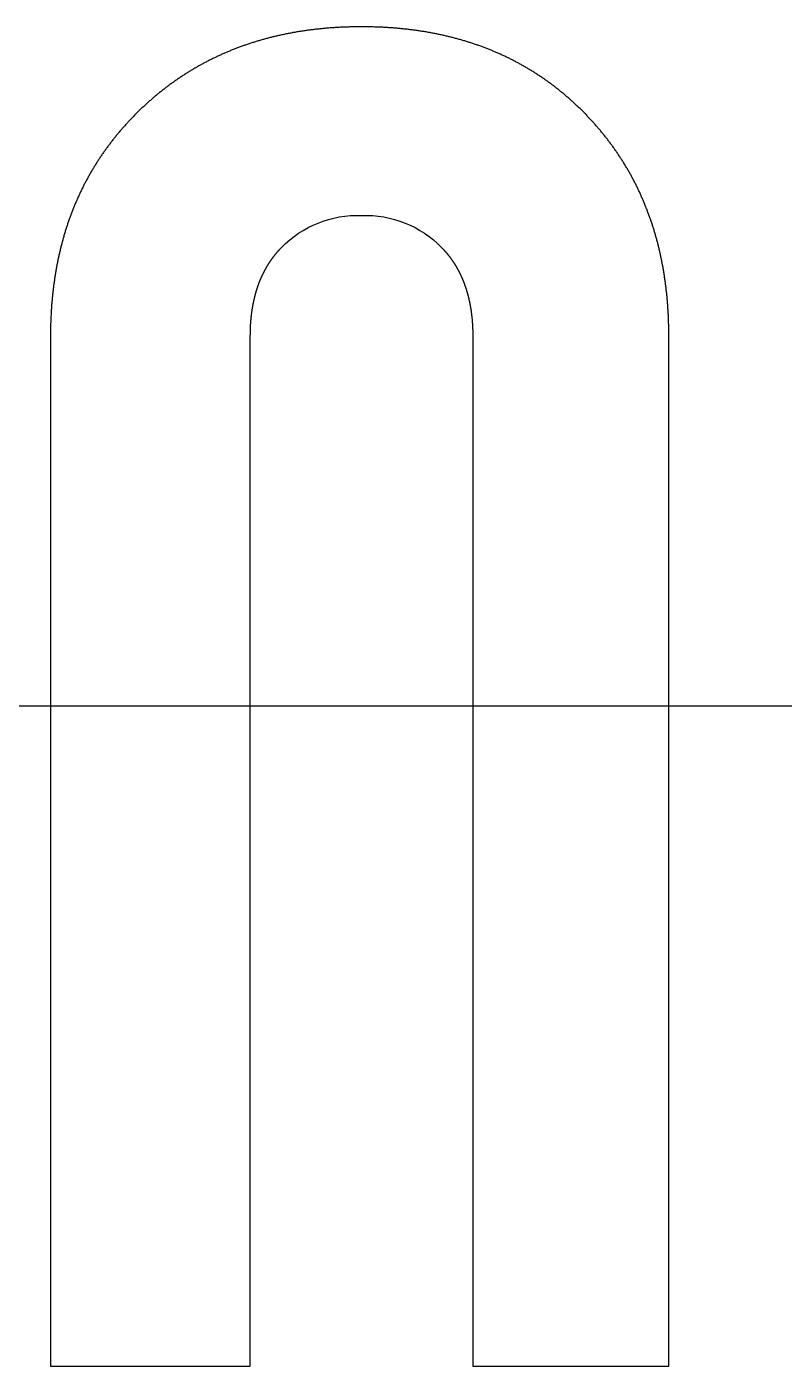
# Model space of a CAD drawing. Header units: millimetres. Extents: x -1211 to -100, y -1155 to 1320.
# Drawn here: x -731.96 to -717.61, y 1036.88 to 1062.24 of the extents above; entities that cross this region are included whole.
import ezdxf

# ---------------------------------------------------------------- set-up
doc = ezdxf.new("R2010")
doc.units = ezdxf.units.MM
doc.layers.get('0').update_dxf_attribs({"lineweight": 25, "true_color": 0xffffff})

msp = doc.modelspace()

# ---------------------------------------------------------------- linework, layer by layer
for p, q in [((-941.013, 1049.378), (-577.647, 1049.378)), ((-829.652, 1049.378), (-689.008, 1049.378))]:
    msp.add_line(p, q)
at = {"color": 5, "true_color": 0x0000ff, "flags": 128}
msp.add_lwpolyline([(-725.62, 1062.235), (-725.641, 1062.235), (-725.661, 1062.235), (-725.681, 1062.235), (-725.702, 1062.235), (-725.722, 1062.234), (-725.742, 1062.234), (-725.762, 1062.234), (-725.782, 1062.233), (-725.803, 1062.233), (-725.823, 1062.233), (-725.843, 1062.232), (-725.863, 1062.231), (-725.883, 1062.231), (-725.903, 1062.23), (-725.923, 1062.229), (-725.943, 1062.229), (-725.962, 1062.228), (-725.982, 1062.227), (-726.002, 1062.226), (-726.022, 1062.225), (-726.042, 1062.224), (-726.061, 1062.223), (-726.081, 1062.222), (-726.101, 1062.221), (-726.12, 1062.22), (-726.14, 1062.218), (-726.16, 1062.217), (-726.179, 1062.216), (-726.199, 1062.214), (-726.218, 1062.213), (-726.238, 1062.211), (-726.257, 1062.21), (-726.277, 1062.208), (-726.296, 1062.206), (-726.315, 1062.205), (-726.335, 1062.203), (-726.354, 1062.201), (-726.373, 1062.199), (-726.392, 1062.197), (-726.412, 1062.195), (-726.431, 1062.193), (-726.45, 1062.191), (-726.469, 1062.189), (-726.488, 1062.187), (-726.507, 1062.185), (-726.526, 1062.183), (-726.545, 1062.18), (-726.564, 1062.178), (-726.583, 1062.176), (-726.602, 1062.173), (-726.621, 1062.171), (-726.64, 1062.168), (-726.659, 1062.165), (-726.677, 1062.163), (-726.696, 1062.16), (-726.715, 1062.157), (-726.734, 1062.154), (-726.752, 1062.152), (-726.771, 1062.149), (-726.79, 1062.146), (-726.808, 1062.143), (-726.827, 1062.14), (-726.845, 1062.137), (-726.864, 1062.133), (-726.882, 1062.13), (-726.901, 1062.127), (-726.919, 1062.124), (-726.937, 1062.12), (-726.956, 1062.117), (-726.974, 1062.114), (-726.992, 1062.11), (-727.011, 1062.107), (-727.029, 1062.103), (-727.047, 1062.099), (-727.065, 1062.096), (-727.083, 1062.092), (-727.102, 1062.088), (-727.12, 1062.084), (-727.138, 1062.08), (-727.156, 1062.076), (-727.174, 1062.072), (-727.192, 1062.068), (-727.21, 1062.064), (-727.228, 1062.06), (-727.245, 1062.056), (-727.263, 1062.052), (-727.281, 1062.047), (-727.299, 1062.043), (-727.317, 1062.039), (-727.334, 1062.034), (-727.352, 1062.03), (-727.37, 1062.025), (-727.387, 1062.021), (-727.405, 1062.016), (-727.423, 1062.011), (-727.44, 1062.007), (-727.458, 1062.002), (-727.475, 1061.997), (-727.493, 1061.992), (-727.51, 1061.987), (-727.528, 1061.982), (-727.545, 1061.977), (-727.562, 1061.972), (-727.58, 1061.967), (-727.597, 1061.962), (-727.614, 1061.956), (-727.631, 1061.951), (-727.649, 1061.946), (-727.666, 1061.94), (-727.683, 1061.935), (-727.7, 1061.93), (-727.717, 1061.924), (-727.734, 1061.918), (-727.751, 1061.913), (-727.768, 1061.907), (-727.785, 1061.901), (-727.802, 1061.896), (-727.819, 1061.89), (-727.836, 1061.884), (-727.853, 1061.878), (-727.87, 1061.872), (-727.886, 1061.866), (-727.903, 1061.86), (-727.92, 1061.854), (-727.937, 1061.848), (-727.953, 1061.841), (-727.97, 1061.835), (-727.987, 1061.829), (-728.003, 1061.822), (-728.02, 1061.816), (-728.036, 1061.81), (-728.053, 1061.803), (-728.069, 1061.796), (-728.086, 1061.79), (-728.102, 1061.783), (-728.118, 1061.776), (-728.135, 1061.77), (-728.151, 1061.763), (-728.167, 1061.756), (-728.184, 1061.749), (-728.2, 1061.742), (-728.216, 1061.735), (-728.232, 1061.728), (-728.248, 1061.721), (-728.264, 1061.714), (-728.281, 1061.707), (-728.297, 1061.699), (-728.313, 1061.692), (-728.329, 1061.685), (-728.345, 1061.677), (-728.361, 1061.67), (-728.376, 1061.662), (-728.392, 1061.655), (-728.408, 1061.647), (-728.424, 1061.639), (-728.44, 1061.632), (-728.456, 1061.624), (-728.471, 1061.616), (-728.487, 1061.608), (-728.503, 1061.6), (-728.518, 1061.592), (-728.534, 1061.584), (-728.55, 1061.576), (-728.565, 1061.568), (-728.581, 1061.56), (-728.596, 1061.552), (-728.612, 1061.544), (-728.627, 1061.535), (-728.642, 1061.527), (-728.658, 1061.518), (-728.673, 1061.51), (-728.689, 1061.501), (-728.704, 1061.493), (-728.719, 1061.484), (-728.734, 1061.476), (-728.749, 1061.467), (-728.765, 1061.458), (-728.78, 1061.449), (-728.795, 1061.441), (-728.81, 1061.432), (-728.825, 1061.423), (-728.84, 1061.414), (-728.855, 1061.405), (-728.87, 1061.396), (-728.885, 1061.386), (-728.9, 1061.377), (-728.915, 1061.368), (-728.93, 1061.359), (-728.944, 1061.349), (-728.959, 1061.34), (-728.974, 1061.33), (-728.989, 1061.321), (-729.003, 1061.311), (-729.018, 1061.302), (-729.033, 1061.292), (-729.047, 1061.282), (-729.062, 1061.273), (-729.077, 1061.263), (-729.091, 1061.253), (-729.106, 1061.243), (-729.12, 1061.233), (-729.134, 1061.223), (-729.149, 1061.213), (-729.163, 1061.203), (-729.178, 1061.193), (-729.192, 1061.183), (-729.206, 1061.173), (-729.22, 1061.162), (-729.235, 1061.152), (-729.249, 1061.142), (-729.263, 1061.131), (-729.277, 1061.121), (-729.291, 1061.11), (-729.305, 1061.1), (-729.319, 1061.089), (-729.334, 1061.078), (-729.348, 1061.067), (-729.361, 1061.057), (-729.375, 1061.046), (-729.389, 1061.035), (-729.403, 1061.024), (-729.417, 1061.013), (-729.431, 1061.002), (-729.445, 1060.991), (-729.458, 1060.98), (-729.472, 1060.969), (-729.486, 1060.957), (-729.5, 1060.946), (-729.513, 1060.935), (-729.527, 1060.923), (-729.54, 1060.912), (-729.554, 1060.9), (-729.567, 1060.889), (-729.581, 1060.877), (-729.594, 1060.866), (-729.608, 1060.854), (-729.621, 1060.842), (-729.635, 1060.831), (-729.648, 1060.819), (-729.661, 1060.807), (-729.675, 1060.795), (-729.688, 1060.783), (-729.701, 1060.771), (-729.714, 1060.759), (-729.727, 1060.747), (-729.741, 1060.735), (-729.754, 1060.722), (-729.767, 1060.71), (-729.78, 1060.698), (-729.793, 1060.685), (-729.806, 1060.673), (-729.819, 1060.66), (-729.832, 1060.648), (-729.845, 1060.635), (-729.858, 1060.623), (-729.87, 1060.61), (-729.883, 1060.597), (-729.896, 1060.585), (-729.909, 1060.572), (-729.921, 1060.559), (-729.934, 1060.546), (-729.947, 1060.533), (-729.959, 1060.52), (-729.972, 1060.508), (-729.984, 1060.495), (-729.996, 1060.482), (-730.009, 1060.469), (-730.021, 1060.456), (-730.033, 1060.442), (-730.045, 1060.429), (-730.057, 1060.416), (-730.069, 1060.403), (-730.081, 1060.39), (-730.093, 1060.377), (-730.105, 1060.363), (-730.117, 1060.35), (-730.129, 1060.337), (-730.141, 1060.323), (-730.152, 1060.31), (-730.164, 1060.297), (-730.176, 1060.283), (-730.187, 1060.27), (-730.199, 1060.256), (-730.21, 1060.243), (-730.222, 1060.229), (-730.233, 1060.216), (-730.244, 1060.202), (-730.255, 1060.188), (-730.267, 1060.175), (-730.278, 1060.161), (-730.289, 1060.147), (-730.3, 1060.134), (-730.311, 1060.12), (-730.322, 1060.106), (-730.333, 1060.092), (-730.344, 1060.078), (-730.355, 1060.064), (-730.365, 1060.05), (-730.376, 1060.036), (-730.387, 1060.022), (-730.397, 1060.008), (-730.408, 1059.994), (-730.418, 1059.98), (-730.429, 1059.966), (-730.439, 1059.952), (-730.45, 1059.938), (-730.46, 1059.924), (-730.47, 1059.909), (-730.48, 1059.895), (-730.49, 1059.881), (-730.501, 1059.866), (-730.511, 1059.852), (-730.521, 1059.838), (-730.531, 1059.823), (-730.54, 1059.809), (-730.55, 1059.794), (-730.56, 1059.78), (-730.57, 1059.765), (-730.58, 1059.751), (-730.589, 1059.736), (-730.599, 1059.722), (-730.608, 1059.707), (-730.618, 1059.692), (-730.627, 1059.677), (-730.637, 1059.663), (-730.646, 1059.648), (-730.655, 1059.633), (-730.665, 1059.618), (-730.674, 1059.603), (-730.683, 1059.589), (-730.692, 1059.574), (-730.701, 1059.559), (-730.71, 1059.544), (-730.719, 1059.529), (-730.728, 1059.514), (-730.737, 1059.499), (-730.746, 1059.483), (-730.754, 1059.468), (-730.763, 1059.453), (-730.772, 1059.438), (-730.78, 1059.423), (-730.789, 1059.407), (-730.797, 1059.392), (-730.806, 1059.377), (-730.814, 1059.361), (-730.823, 1059.346), (-730.831, 1059.331), (-730.839, 1059.315), (-730.847, 1059.3), (-730.855, 1059.284), (-730.864, 1059.269), (-730.872, 1059.253), (-730.88, 1059.238), (-730.888, 1059.222), (-730.895, 1059.206), (-730.903, 1059.191), (-730.911, 1059.175), (-730.919, 1059.159), (-730.926, 1059.143), (-730.934, 1059.128), (-730.942, 1059.112), (-730.949, 1059.096), (-730.957, 1059.08), (-730.964, 1059.064), (-730.972, 1059.048), (-730.979, 1059.032), (-730.986, 1059.016), (-730.993, 1059), (-731.001, 1058.984), (-731.008, 1058.968), (-731.015, 1058.952), (-731.022, 1058.936), (-731.029, 1058.92), (-731.036, 1058.903), (-731.043, 1058.887), (-731.05, 1058.871), (-731.056, 1058.854), (-731.063, 1058.838), (-731.07, 1058.822), (-731.077, 1058.805), (-731.083, 1058.789), (-731.09, 1058.773), (-731.096, 1058.756), (-731.103, 1058.74), (-731.109, 1058.723), (-731.115, 1058.706), (-731.122, 1058.69), (-731.128, 1058.673), (-731.134, 1058.656), (-731.14, 1058.64), (-731.146, 1058.623), (-731.152, 1058.606), (-731.158, 1058.59), (-731.164, 1058.573), (-731.17, 1058.556), (-731.176, 1058.539), (-731.182, 1058.522), (-731.188, 1058.505), (-731.193, 1058.488), (-731.199, 1058.471), (-731.204, 1058.454), (-731.21, 1058.437), (-731.215, 1058.42), (-731.221, 1058.403), (-731.226, 1058.386), (-731.232, 1058.369), (-731.237, 1058.351), (-731.242, 1058.334), (-731.247, 1058.317), (-731.253, 1058.3), (-731.258, 1058.282), (-731.263, 1058.265), (-731.268, 1058.247), (-731.273, 1058.23), (-731.277, 1058.213), (-731.282, 1058.195), (-731.287, 1058.178), (-731.292, 1058.16), (-731.296, 1058.143), (-731.301, 1058.125), (-731.306, 1058.107), (-731.31, 1058.09), (-731.315, 1058.072), (-731.319, 1058.054), (-731.324, 1058.037), (-731.328, 1058.019), (-731.332, 1058.001), (-731.336, 1057.983), (-731.341, 1057.965), (-731.345, 1057.947), (-731.349, 1057.929), (-731.353, 1057.911), (-731.357, 1057.893), (-731.361, 1057.875), (-731.365, 1057.857), (-731.369, 1057.839), (-731.372, 1057.821), (-731.376, 1057.803), (-731.38, 1057.785), (-731.383, 1057.767), (-731.387, 1057.749), (-731.39, 1057.73), (-731.394, 1057.712), (-731.397, 1057.694), (-731.401, 1057.675), (-731.404, 1057.657), (-731.407, 1057.639), (-731.411, 1057.62), (-731.414, 1057.602), (-731.417, 1057.583), (-731.42, 1057.565), (-731.423, 1057.546), (-731.426, 1057.527), (-731.429, 1057.509), (-731.432, 1057.49), (-731.435, 1057.472), (-731.437, 1057.453), (-731.44, 1057.434), (-731.443, 1057.415), (-731.446, 1057.397), (-731.448, 1057.378), (-731.451, 1057.359), (-731.453, 1057.34), (-731.456, 1057.321), (-731.458, 1057.302), (-731.46, 1057.283), (-731.463, 1057.264), (-731.465, 1057.245), (-731.467, 1057.226), (-731.469, 1057.207), (-731.471, 1057.188), (-731.473, 1057.169), (-731.475, 1057.149), (-731.477, 1057.13), (-731.479, 1057.111), (-731.481, 1057.092), (-731.483, 1057.072), (-731.484, 1057.053), (-731.486, 1057.034), (-731.488, 1057.014), (-731.489, 1056.995), (-731.491, 1056.975), (-731.492, 1056.956), (-731.494, 1056.936), (-731.495, 1056.917), (-731.496, 1056.897), (-731.498, 1056.878), (-731.499, 1056.858), (-731.5, 1056.838), (-731.501, 1056.819), (-731.502, 1056.799), (-731.503, 1056.779), (-731.504, 1056.759), (-731.505, 1056.74), (-731.506, 1056.72), (-731.507, 1056.7), (-731.508, 1056.68), (-731.508, 1056.66), (-731.509, 1056.64), (-731.51, 1056.62), (-731.51, 1056.6), (-731.511, 1056.58), (-731.511, 1056.56), (-731.512, 1056.54), (-731.512, 1056.52), (-731.512, 1056.5), (-731.513, 1056.479), (-731.513, 1056.459), (-731.513, 1056.439), (-731.513, 1056.419), (-731.513, 1056.398), (-731.513, 1056.378), (-731.513, 1036.878), (-727.728, 1036.878), (-727.728, 1056.378), (-727.728, 1056.386), (-727.728, 1056.395), (-727.728, 1056.403), (-727.727, 1056.411), (-727.727, 1056.42), (-727.727, 1056.428), (-727.727, 1056.436), (-727.727, 1056.444), (-727.727, 1056.453), (-727.727, 1056.461), (-727.727, 1056.469), (-727.726, 1056.477), (-727.726, 1056.486), (-727.726, 1056.494), (-727.726, 1056.502), (-727.725, 1056.51), (-727.725, 1056.518), (-727.725, 1056.526), (-727.724, 1056.534), (-727.724, 1056.542), (-727.724, 1056.551), (-727.723, 1056.559), (-727.723, 1056.567), (-727.722, 1056.575), (-727.722, 1056.583), (-727.722, 1056.591), (-727.721, 1056.599), (-727.721, 1056.607), (-727.72, 1056.615), (-727.72, 1056.623), (-727.719, 1056.631), (-727.718, 1056.639), (-727.718, 1056.646), (-727.717, 1056.654), (-727.717, 1056.662), (-727.716, 1056.67), (-727.715, 1056.678), (-727.715, 1056.686), (-727.714, 1056.694), (-727.713, 1056.701), (-727.712, 1056.709), (-727.712, 1056.717), (-727.711, 1056.725), (-727.71, 1056.732), (-727.709, 1056.74), (-727.709, 1056.748), (-727.708, 1056.756), (-727.707, 1056.763), (-727.706, 1056.771), (-727.705, 1056.779), (-727.704, 1056.786), (-727.703, 1056.794), (-727.702, 1056.802), (-727.701, 1056.809), (-727.7, 1056.817), (-727.699, 1056.824), (-727.698, 1056.832), (-727.697, 1056.84), (-727.696, 1056.847), (-727.695, 1056.855), (-727.694, 1056.862), (-727.693, 1056.87), (-727.692, 1056.877), (-727.691, 1056.885), (-727.69, 1056.892), (-727.688, 1056.899), (-727.687, 1056.907), (-727.686, 1056.914), (-727.685, 1056.922), (-727.684, 1056.929), (-727.682, 1056.936), (-727.681, 1056.944), (-727.68, 1056.951), (-727.678, 1056.959), (-727.677, 1056.966), (-727.676, 1056.973), (-727.674, 1056.98), (-727.673, 1056.988), (-727.671, 1056.995), (-727.67, 1057.002), (-727.669, 1057.009), (-727.667, 1057.017), (-727.666, 1057.024), (-727.664, 1057.031), (-727.663, 1057.038), (-727.661, 1057.045), (-727.66, 1057.053), (-727.658, 1057.06), (-727.656, 1057.067), (-727.655, 1057.074), (-727.653, 1057.081), (-727.651, 1057.088), (-727.65, 1057.095), (-727.648, 1057.102), (-727.646, 1057.109), (-727.645, 1057.116), (-727.643, 1057.123), (-727.641, 1057.13), (-727.639, 1057.137), (-727.638, 1057.144), (-727.636, 1057.151), (-727.634, 1057.158), (-727.632, 1057.165), (-727.63, 1057.172), (-727.628, 1057.179), (-727.627, 1057.186), (-727.625, 1057.192), (-727.623, 1057.199), (-727.621, 1057.206), (-727.619, 1057.213), (-727.617, 1057.22), (-727.615, 1057.227), (-727.613, 1057.233), (-727.611, 1057.24), (-727.609, 1057.247), (-727.607, 1057.254), (-727.605, 1057.26), (-727.602, 1057.267), (-727.6, 1057.274), (-727.598, 1057.28), (-727.596, 1057.287), (-727.594, 1057.294), (-727.592, 1057.3), (-727.589, 1057.307), (-727.587, 1057.314), (-727.585, 1057.32), (-727.583, 1057.327), (-727.58, 1057.333), (-727.578, 1057.34), (-727.576, 1057.346), (-727.573, 1057.353), (-727.571, 1057.359), (-727.569, 1057.366), (-727.566, 1057.372), (-727.564, 1057.379), (-727.561, 1057.385), (-727.559, 1057.392), (-727.556, 1057.398), (-727.554, 1057.405), (-727.551, 1057.411), (-727.549, 1057.417), (-727.546, 1057.424), (-727.544, 1057.43), (-727.541, 1057.436), (-727.539, 1057.443), (-727.536, 1057.449), (-727.533, 1057.455), (-727.531, 1057.462), (-727.528, 1057.468), (-727.525, 1057.474), (-727.523, 1057.48), (-727.52, 1057.487), (-727.517, 1057.493), (-727.514, 1057.499), (-727.512, 1057.505), (-727.509, 1057.511), (-727.506, 1057.517), (-727.503, 1057.524), (-727.5, 1057.53), (-727.497, 1057.536), (-727.495, 1057.542), (-727.492, 1057.548), (-727.489, 1057.554), (-727.486, 1057.56), (-727.483, 1057.566), (-727.48, 1057.572), (-727.477, 1057.578), (-727.474, 1057.584), (-727.471, 1057.59), (-727.468, 1057.596), (-727.465, 1057.602), (-727.462, 1057.608), (-727.458, 1057.614), (-727.455, 1057.62), (-727.452, 1057.626), (-727.449, 1057.632), (-727.446, 1057.638), (-727.443, 1057.643), (-727.439, 1057.649), (-727.436, 1057.655), (-727.433, 1057.661), (-727.43, 1057.667), (-727.426, 1057.672), (-727.423, 1057.678), (-727.42, 1057.684), (-727.417, 1057.69), (-727.413, 1057.695), (-727.41, 1057.701), (-727.406, 1057.707), (-727.403, 1057.713), (-727.4, 1057.718), (-727.396, 1057.724), (-727.393, 1057.73), (-727.389, 1057.735), (-727.386, 1057.741), (-727.382, 1057.746), (-727.379, 1057.752), (-727.375, 1057.758), (-727.372, 1057.763), (-727.368, 1057.769), (-727.364, 1057.774), (-727.361, 1057.78), (-727.357, 1057.785), (-727.353, 1057.791), (-727.35, 1057.796), (-727.346, 1057.802), (-727.342, 1057.807), (-727.339, 1057.812), (-727.335, 1057.818), (-727.331, 1057.823), (-727.327, 1057.829), (-727.323, 1057.834), (-727.32, 1057.839), (-727.316, 1057.845), (-727.312, 1057.85), (-727.308, 1057.855), (-727.304, 1057.861), (-727.3, 1057.866), (-727.296, 1057.871), (-727.292, 1057.877), (-727.288, 1057.882), (-727.284, 1057.887), (-727.28, 1057.892), (-727.276, 1057.897), (-727.272, 1057.903), (-727.268, 1057.908), (-727.264, 1057.913), (-727.26, 1057.918), (-727.256, 1057.923), (-727.252, 1057.928), (-727.248, 1057.933), (-727.244, 1057.939), (-727.239, 1057.944), (-727.235, 1057.949), (-727.231, 1057.954), (-727.227, 1057.959), (-727.223, 1057.964), (-727.218, 1057.969), (-727.214, 1057.974), (-727.21, 1057.979), (-727.205, 1057.984), (-727.201, 1057.989), (-727.197, 1057.994), (-727.192, 1057.999), (-727.188, 1058.003), (-727.183, 1058.008), (-727.179, 1058.013), (-727.175, 1058.018), (-727.17, 1058.023), (-727.166, 1058.028), (-727.161, 1058.033), (-727.157, 1058.037), (-727.152, 1058.042), (-727.147, 1058.047), (-727.143, 1058.052), (-727.138, 1058.056, -0.211105), (-725.62, 1058.664, -0.211105), (-724.103, 1058.056), (-724.098, 1058.052), (-724.093, 1058.047), (-724.089, 1058.042), (-724.084, 1058.037), (-724.08, 1058.033), (-724.075, 1058.028), (-724.071, 1058.023), (-724.066, 1058.018), (-724.062, 1058.013), (-724.057, 1058.008), (-724.053, 1058.003), (-724.049, 1057.999), (-724.044, 1057.994), (-724.04, 1057.989), (-724.036, 1057.984), (-724.031, 1057.979), (-724.027, 1057.974), (-724.023, 1057.969), (-724.018, 1057.964), (-724.014, 1057.959), (-724.01, 1057.954), (-724.006, 1057.949), (-724.001, 1057.944), (-723.997, 1057.939), (-723.993, 1057.933), (-723.989, 1057.928), (-723.985, 1057.923), (-723.981, 1057.918), (-723.977, 1057.913), (-723.973, 1057.908), (-723.969, 1057.903), (-723.964, 1057.897), (-723.96, 1057.892), (-723.956, 1057.887), (-723.952, 1057.882), (-723.949, 1057.877), (-723.945, 1057.871), (-723.941, 1057.866), (-723.937, 1057.861), (-723.933, 1057.855), (-723.929, 1057.85), (-723.925, 1057.845), (-723.921, 1057.839), (-723.917, 1057.834), (-723.914, 1057.829), (-723.91, 1057.823), (-723.906, 1057.818), (-723.902, 1057.812), (-723.899, 1057.807), (-723.895, 1057.802), (-723.891, 1057.796), (-723.888, 1057.791), (-723.884, 1057.785), (-723.88, 1057.78), (-723.877, 1057.774), (-723.873, 1057.769), (-723.869, 1057.763), (-723.866, 1057.758), (-723.862, 1057.752), (-723.859, 1057.746), (-723.855, 1057.741), (-723.852, 1057.735), (-723.848, 1057.73), (-723.845, 1057.724), (-723.841, 1057.718), (-723.838, 1057.713), (-723.835, 1057.707), (-723.831, 1057.701), (-723.828, 1057.695), (-723.824, 1057.69), (-723.821, 1057.684), (-723.818, 1057.678), (-723.814, 1057.672), (-723.811, 1057.667), (-723.808, 1057.661), (-723.805, 1057.655), (-723.801, 1057.649), (-723.798, 1057.643), (-723.795, 1057.638), (-723.792, 1057.632), (-723.789, 1057.626), (-723.786, 1057.62), (-723.782, 1057.614), (-723.779, 1057.608), (-723.776, 1057.602), (-723.773, 1057.596), (-723.77, 1057.59), (-723.767, 1057.584), (-723.764, 1057.578), (-723.761, 1057.572), (-723.758, 1057.566), (-723.755, 1057.56), (-723.752, 1057.554), (-723.749, 1057.548), (-723.746, 1057.542), (-723.743, 1057.536), (-723.741, 1057.53), (-723.738, 1057.524), (-723.735, 1057.517), (-723.732, 1057.511), (-723.729, 1057.505), (-723.727, 1057.499), (-723.724, 1057.493), (-723.721, 1057.487), (-723.718, 1057.48), (-723.716, 1057.474), (-723.713, 1057.468), (-723.71, 1057.462), (-723.708, 1057.455), (-723.705, 1057.449), (-723.702, 1057.443), (-723.7, 1057.436), (-723.697, 1057.43), (-723.695, 1057.424), (-723.692, 1057.417), (-723.69, 1057.411), (-723.687, 1057.405), (-723.685, 1057.398), (-723.682, 1057.392), (-723.68, 1057.385), (-723.677, 1057.379), (-723.675, 1057.372), (-723.672, 1057.366), (-723.67, 1057.359), (-723.668, 1057.353), (-723.665, 1057.346), (-723.663, 1057.34), (-723.661, 1057.333), (-723.658, 1057.327), (-723.656, 1057.32), (-723.654, 1057.314), (-723.652, 1057.307), (-723.649, 1057.3), (-723.647, 1057.294), (-723.645, 1057.287), (-723.643, 1057.28), (-723.641, 1057.274), (-723.639, 1057.267), (-723.636, 1057.26), (-723.634, 1057.254), (-723.632, 1057.247), (-723.63, 1057.24), (-723.628, 1057.233), (-723.626, 1057.227), (-723.624, 1057.22), (-723.622, 1057.213), (-723.62, 1057.206), (-723.618, 1057.199), (-723.616, 1057.192), (-723.614, 1057.186), (-723.612, 1057.179), (-723.611, 1057.172), (-723.609, 1057.165), (-723.607, 1057.158), (-723.605, 1057.151), (-723.603, 1057.144), (-723.601, 1057.137), (-723.6, 1057.13), (-723.598, 1057.123), (-723.596, 1057.116), (-723.594, 1057.109), (-723.593, 1057.102), (-723.591, 1057.095), (-723.589, 1057.088), (-723.588, 1057.081), (-723.586, 1057.074), (-723.585, 1057.067), (-723.583, 1057.06), (-723.581, 1057.053), (-723.58, 1057.045), (-723.578, 1057.038), (-723.577, 1057.031), (-723.575, 1057.024), (-723.574, 1057.017), (-723.572, 1057.009), (-723.571, 1057.002), (-723.569, 1056.995), (-723.568, 1056.988), (-723.567, 1056.98), (-723.565, 1056.973), (-723.564, 1056.966), (-723.563, 1056.959), (-723.561, 1056.951), (-723.56, 1056.944), (-723.559, 1056.936), (-723.557, 1056.929), (-723.556, 1056.922), (-723.555, 1056.914), (-723.554, 1056.907), (-723.552, 1056.899), (-723.551, 1056.892), (-723.55, 1056.885), (-723.549, 1056.877), (-723.548, 1056.87), (-723.547, 1056.862), (-723.546, 1056.855), (-723.545, 1056.847), (-723.544, 1056.84), (-723.543, 1056.832), (-723.542, 1056.824), (-723.541, 1056.817), (-723.54, 1056.809), (-723.539, 1056.802), (-723.538, 1056.794), (-723.537, 1056.786), (-723.536, 1056.779), (-723.535, 1056.771), (-723.534, 1056.763), (-723.533, 1056.756), (-723.532, 1056.748), (-723.532, 1056.74), (-723.531, 1056.732), (-723.53, 1056.725), (-723.529, 1056.717), (-723.528, 1056.709), (-723.528, 1056.701), (-723.527, 1056.694), (-723.526, 1056.686), (-723.526, 1056.678), (-723.525, 1056.67), (-723.524, 1056.662), (-723.524, 1056.654), (-723.523, 1056.646), (-723.523, 1056.639), (-723.522, 1056.631), (-723.521, 1056.623), (-723.521, 1056.615), (-723.52, 1056.607), (-723.52, 1056.599), (-723.519, 1056.591), (-723.519, 1056.583), (-723.518, 1056.575), (-723.518, 1056.567), (-723.518, 1056.559), (-723.517, 1056.551), (-723.517, 1056.542), (-723.517, 1056.534), (-723.516, 1056.526), (-723.516, 1056.518), (-723.516, 1056.51), (-723.515, 1056.502), (-723.515, 1056.494), (-723.515, 1056.486), (-723.515, 1056.477), (-723.514, 1056.469), (-723.514, 1056.461), (-723.514, 1056.453), (-723.514, 1056.444), (-723.514, 1056.436), (-723.514, 1056.428), (-723.514, 1056.42), (-723.513, 1056.411), (-723.513, 1056.403), (-723.513, 1056.395), (-723.513, 1056.386), (-723.513, 1056.378), (-723.513, 1036.878), (-719.799, 1036.878), (-719.799, 1056.378), (-719.799, 1056.398), (-719.799, 1056.419), (-719.799, 1056.439), (-719.799, 1056.459), (-719.8, 1056.479), (-719.8, 1056.5), (-719.8, 1056.52), (-719.801, 1056.54), (-719.801, 1056.56), (-719.801, 1056.58), (-719.802, 1056.6), (-719.803, 1056.62), (-719.803, 1056.64), (-719.804, 1056.66), (-719.805, 1056.68), (-719.805, 1056.7), (-719.806, 1056.72), (-719.807, 1056.74), (-719.808, 1056.759), (-719.809, 1056.779), (-719.81, 1056.799), (-719.811, 1056.819), (-719.812, 1056.838), (-719.813, 1056.858), (-719.814, 1056.878), (-719.816, 1056.897), (-719.817, 1056.917), (-719.818, 1056.936), (-719.82, 1056.956), (-719.821, 1056.975), (-719.823, 1056.995), (-719.824, 1057.014), (-719.826, 1057.034), (-719.827, 1057.053), (-719.829, 1057.072), (-719.831, 1057.092), (-719.833, 1057.111), (-719.834, 1057.13), (-719.836, 1057.149), (-719.838, 1057.169), (-719.84, 1057.188), (-719.842, 1057.207), (-719.844, 1057.226), (-719.847, 1057.245), (-719.849, 1057.264), (-719.851, 1057.283), (-719.853, 1057.302), (-719.856, 1057.321), (-719.858, 1057.34), (-719.86, 1057.359), (-719.863, 1057.378), (-719.865, 1057.397), (-719.868, 1057.415), (-719.871, 1057.434), (-719.873, 1057.453), (-719.876, 1057.472), (-719.879, 1057.49), (-719.882, 1057.509), (-719.884, 1057.527), (-719.887, 1057.546), (-719.89, 1057.565), (-719.893, 1057.583), (-719.896, 1057.602), (-719.899, 1057.62), (-719.903, 1057.639), (-719.906, 1057.657), (-719.909, 1057.675), (-719.912, 1057.694), (-719.916, 1057.712), (-719.919, 1057.73), (-719.923, 1057.749), (-719.926, 1057.767), (-719.93, 1057.785), (-719.933, 1057.803), (-719.937, 1057.821), (-719.941, 1057.839), (-719.944, 1057.857), (-719.948, 1057.875), (-719.952, 1057.893), (-719.956, 1057.911), (-719.96, 1057.929), (-719.964, 1057.947), (-719.968, 1057.965), (-719.972, 1057.983), (-719.976, 1058.001), (-719.98, 1058.019), (-719.985, 1058.037), (-719.989, 1058.054), (-719.993, 1058.072), (-719.998, 1058.09), (-720.002, 1058.107), (-720.007, 1058.125), (-720.011, 1058.143), (-720.016, 1058.16), (-720.02, 1058.178), (-720.025, 1058.195), (-720.03, 1058.213), (-720.035, 1058.23), (-720.039, 1058.247), (-720.044, 1058.265), (-720.049, 1058.282), (-720.054, 1058.3), (-720.059, 1058.317), (-720.064, 1058.334), (-720.069, 1058.351), (-720.075, 1058.369), (-720.08, 1058.386), (-720.085, 1058.403), (-720.09, 1058.42), (-720.096, 1058.437), (-720.101, 1058.454), (-720.107, 1058.471), (-720.112, 1058.488), (-720.118, 1058.505), (-720.123, 1058.522), (-720.129, 1058.539), (-720.135, 1058.556), (-720.14, 1058.573), (-720.146, 1058.59), (-720.152, 1058.606), (-720.158, 1058.623), (-720.164, 1058.64), (-720.17, 1058.656), (-720.176, 1058.673), (-720.182, 1058.69), (-720.188, 1058.706), (-720.195, 1058.723), (-720.201, 1058.74), (-720.207, 1058.756), (-720.213, 1058.773), (-720.22, 1058.789), (-720.226, 1058.805), (-720.233, 1058.822), (-720.239, 1058.838), (-720.246, 1058.854), (-720.253, 1058.871), (-720.259, 1058.887), (-720.266, 1058.903), (-720.273, 1058.92), (-720.28, 1058.936), (-720.287, 1058.952), (-720.294, 1058.968), (-720.3, 1058.984), (-720.308, 1059), (-720.315, 1059.016), (-720.322, 1059.032), (-720.329, 1059.048), (-720.336, 1059.064), (-720.343, 1059.08), (-720.351, 1059.096), (-720.358, 1059.112), (-720.366, 1059.128), (-720.373, 1059.143), (-720.381, 1059.159), (-720.388, 1059.175), (-720.396, 1059.191), (-720.403, 1059.206), (-720.411, 1059.222), (-720.419, 1059.238), (-720.427, 1059.253), (-720.435, 1059.269), (-720.443, 1059.284), (-720.451, 1059.3), (-720.459, 1059.315), (-720.467, 1059.331), (-720.475, 1059.346), (-720.483, 1059.361), (-720.491, 1059.377), (-720.499, 1059.392), (-720.508, 1059.407), (-720.516, 1059.423), (-720.525, 1059.438), (-720.533, 1059.453), (-720.541, 1059.468), (-720.55, 1059.483), (-720.559, 1059.499), (-720.567, 1059.514), (-720.576, 1059.529), (-720.585, 1059.544), (-720.594, 1059.559), (-720.602, 1059.574), (-720.611, 1059.589), (-720.62, 1059.603), (-720.629, 1059.618), (-720.638, 1059.633), (-720.647, 1059.648), (-720.657, 1059.663), (-720.666, 1059.677), (-720.675, 1059.692), (-720.684, 1059.707), (-720.694, 1059.722), (-720.703, 1059.736), (-720.712, 1059.751), (-720.722, 1059.765), (-720.732, 1059.78), (-720.741, 1059.794), (-720.751, 1059.809), (-720.76, 1059.823), (-720.77, 1059.838), (-720.78, 1059.852), (-720.79, 1059.866), (-720.8, 1059.881), (-720.81, 1059.895), (-720.82, 1059.909), (-720.83, 1059.924), (-720.84, 1059.938), (-720.85, 1059.952), (-720.86, 1059.966), (-720.87, 1059.98), (-720.88, 1059.994), (-720.891, 1060.008), (-720.901, 1060.022), (-720.912, 1060.036), (-720.922, 1060.05), (-720.933, 1060.064), (-720.943, 1060.078), (-720.954, 1060.092), (-720.964, 1060.106), (-720.975, 1060.12), (-720.986, 1060.134), (-720.997, 1060.147), (-721.008, 1060.161), (-721.019, 1060.175), (-721.029, 1060.188), (-721.041, 1060.202), (-721.052, 1060.216), (-721.063, 1060.229), (-721.074, 1060.243), (-721.085, 1060.256), (-721.096, 1060.27), (-721.108, 1060.283), (-721.119, 1060.297), (-721.13, 1060.31), (-721.142, 1060.323), (-721.153, 1060.337), (-721.165, 1060.35), (-721.176, 1060.363), (-721.188, 1060.377), (-721.2, 1060.39), (-721.212, 1060.403), (-721.223, 1060.416), (-721.235, 1060.429), (-721.247, 1060.442), (-721.259, 1060.456), (-721.271, 1060.469), (-721.283, 1060.482), (-721.295, 1060.495), (-721.307, 1060.508), (-721.319, 1060.52), (-721.332, 1060.533), (-721.344, 1060.546), (-721.356, 1060.559), (-721.369, 1060.572), (-721.381, 1060.585), (-721.394, 1060.597), (-721.406, 1060.61), (-721.419, 1060.623), (-721.431, 1060.635), (-721.444, 1060.648), (-721.457, 1060.66), (-721.469, 1060.673), (-721.482, 1060.685), (-721.495, 1060.698), (-721.508, 1060.71), (-721.52, 1060.722), (-721.533, 1060.735), (-721.546, 1060.747), (-721.559, 1060.759), (-721.572, 1060.771), (-721.585, 1060.783), (-721.598, 1060.795), (-721.611, 1060.807), (-721.624, 1060.819), (-721.637, 1060.831), (-721.65, 1060.842), (-721.663, 1060.854), (-721.677, 1060.866), (-721.69, 1060.877), (-721.703, 1060.889), (-721.716, 1060.9), (-721.73, 1060.912), (-721.743, 1060.923), (-721.756, 1060.935), (-721.77, 1060.946), (-721.783, 1060.957), (-721.797, 1060.969), (-721.81, 1060.98), (-721.824, 1060.991), (-721.837, 1061.002), (-721.851, 1061.013), (-721.864, 1061.024), (-721.878, 1061.035), (-721.892, 1061.046), (-721.905, 1061.057), (-721.919, 1061.067), (-721.933, 1061.078), (-721.947, 1061.089), (-721.96, 1061.1), (-721.974, 1061.11), (-721.988, 1061.121), (-722.002, 1061.131), (-722.016, 1061.142), (-722.03, 1061.152), (-722.044, 1061.162), (-722.058, 1061.173), (-722.072, 1061.183), (-722.086, 1061.193), (-722.1, 1061.203), (-722.114, 1061.213), (-722.129, 1061.223), (-722.143, 1061.233), (-722.157, 1061.243), (-722.171, 1061.253), (-722.186, 1061.263), (-722.2, 1061.273), (-722.214, 1061.282), (-722.229, 1061.292), (-722.243, 1061.302), (-722.258, 1061.311), (-722.272, 1061.321), (-722.287, 1061.33), (-722.301, 1061.34), (-722.316, 1061.349), (-722.331, 1061.359), (-722.345, 1061.368), (-722.36, 1061.377), (-722.375, 1061.386), (-722.389, 1061.396), (-722.404, 1061.405), (-722.419, 1061.414), (-722.434, 1061.423), (-722.449, 1061.432), (-722.463, 1061.441), (-722.478, 1061.449), (-722.493, 1061.458), (-722.508, 1061.467), (-722.523, 1061.476), (-722.538, 1061.484), (-722.553, 1061.493), (-722.569, 1061.501), (-722.584, 1061.51), (-722.599, 1061.518), (-722.614, 1061.527), (-722.629, 1061.535), (-722.644, 1061.544), (-722.66, 1061.552), (-722.675, 1061.56), (-722.69, 1061.568), (-722.706, 1061.576), (-722.721, 1061.584), (-722.737, 1061.592), (-722.752, 1061.6), (-722.768, 1061.608), (-722.783, 1061.616), (-722.799, 1061.624), (-722.814, 1061.632), (-722.83, 1061.639), (-722.846, 1061.647), (-722.861, 1061.655), (-722.877, 1061.662), (-722.893, 1061.67), (-722.909, 1061.677), (-722.924, 1061.685), (-722.94, 1061.692), (-722.956, 1061.699), (-722.972, 1061.707), (-722.988, 1061.714), (-723.004, 1061.721), (-723.02, 1061.728), (-723.036, 1061.735), (-723.052, 1061.742), (-723.068, 1061.749), (-723.084, 1061.756), (-723.1, 1061.763), (-723.116, 1061.77), (-723.133, 1061.776), (-723.149, 1061.783), (-723.165, 1061.79), (-723.181, 1061.796), (-723.198, 1061.803), (-723.214, 1061.81), (-723.23, 1061.816), (-723.247, 1061.822), (-723.263, 1061.829), (-723.28, 1061.835), (-723.296, 1061.841), (-723.313, 1061.848), (-723.329, 1061.854), (-723.346, 1061.86), (-723.363, 1061.866), (-723.379, 1061.872), (-723.396, 1061.878), (-723.413, 1061.884), (-723.429, 1061.89), (-723.446, 1061.896), (-723.463, 1061.901), (-723.48, 1061.907), (-723.497, 1061.913), (-723.514, 1061.918), (-723.531, 1061.924), (-723.548, 1061.93), (-723.565, 1061.935), (-723.582, 1061.94), (-723.599, 1061.946), (-723.616, 1061.951), (-723.633, 1061.956), (-723.65, 1061.962), (-723.667, 1061.967), (-723.684, 1061.972), (-723.702, 1061.977), (-723.719, 1061.982), (-723.736, 1061.987), (-723.754, 1061.992), (-723.771, 1061.997), (-723.788, 1062.002), (-723.806, 1062.007), (-723.823, 1062.011), (-723.841, 1062.016), (-723.858, 1062.021), (-723.876, 1062.025), (-723.893, 1062.03), (-723.911, 1062.034), (-723.929, 1062.039), (-723.946, 1062.043), (-723.964, 1062.047), (-723.982, 1062.052), (-723.999, 1062.056), (-724.017, 1062.06), (-724.035, 1062.064), (-724.053, 1062.068), (-724.071, 1062.072), (-724.089, 1062.076), (-724.107, 1062.08), (-724.125, 1062.084), (-724.143, 1062.088), (-724.161, 1062.092), (-724.179, 1062.096), (-724.197, 1062.099), (-724.215, 1062.103), (-724.233, 1062.107), (-724.251, 1062.11), (-724.269, 1062.114), (-724.288, 1062.117), (-724.306, 1062.12), (-724.324, 1062.124), (-724.343, 1062.127), (-724.361, 1062.13), (-724.379, 1062.133), (-724.398, 1062.137), (-724.416, 1062.14), (-724.435, 1062.143), (-724.453, 1062.146), (-724.472, 1062.149), (-724.49, 1062.152), (-724.509, 1062.154), (-724.528, 1062.157), (-724.546, 1062.16), (-724.565, 1062.163), (-724.584, 1062.165), (-724.603, 1062.168), (-724.621, 1062.171), (-724.64, 1062.173), (-724.659, 1062.176), (-724.678, 1062.178), (-724.697, 1062.18), (-724.716, 1062.183), (-724.735, 1062.185), (-724.754, 1062.187), (-724.773, 1062.189), (-724.792, 1062.191), (-724.811, 1062.193), (-724.83, 1062.195), (-724.849, 1062.197), (-724.868, 1062.199), (-724.888, 1062.201), (-724.907, 1062.203), (-724.926, 1062.205), (-724.946, 1062.206), (-724.965, 1062.208), (-724.984, 1062.21), (-725.004, 1062.211), (-725.023, 1062.213), (-725.043, 1062.214), (-725.062, 1062.216), (-725.082, 1062.217), (-725.101, 1062.218), (-725.121, 1062.22), (-725.14, 1062.221), (-725.16, 1062.222), (-725.18, 1062.223), (-725.199, 1062.224), (-725.219, 1062.225), (-725.239, 1062.226), (-725.259, 1062.227), (-725.279, 1062.228), (-725.298, 1062.229), (-725.318, 1062.229), (-725.338, 1062.23), (-725.358, 1062.231), (-725.378, 1062.231), (-725.398, 1062.232), (-725.418, 1062.233), (-725.438, 1062.233), (-725.458, 1062.233), (-725.479, 1062.234), (-725.499, 1062.234), (-725.519, 1062.234), (-725.539, 1062.235), (-725.559, 1062.235), (-725.58, 1062.235), (-725.6, 1062.235)], format="xyb", close=True, dxfattribs=at)

doc.saveas('drawing.dxf')
